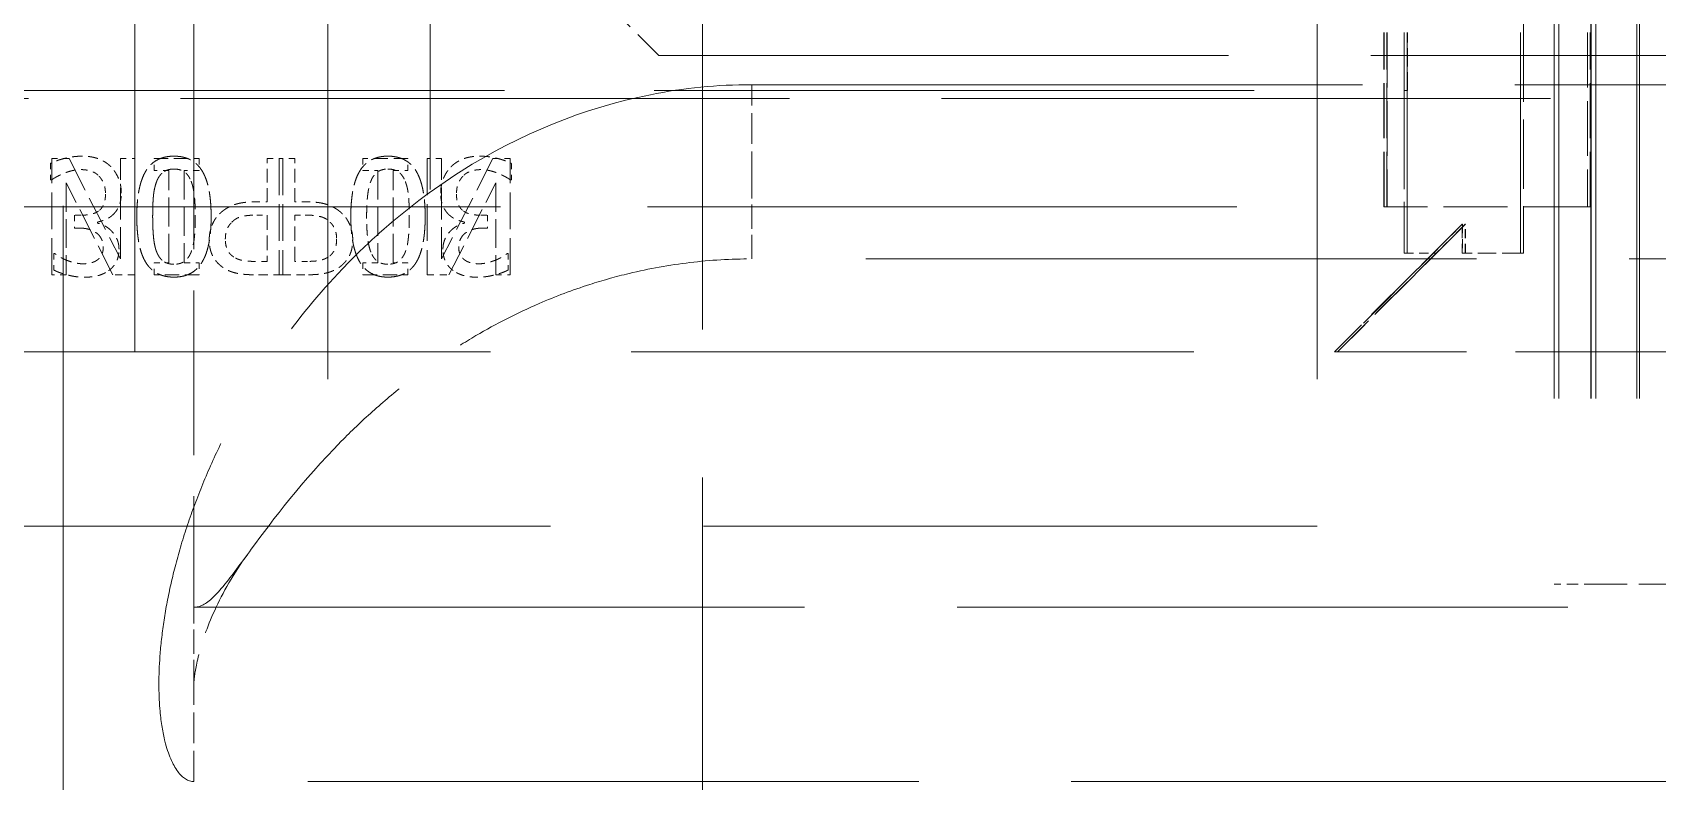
# Model space of a CAD drawing. Header units: millimetres. Extents: x 0 to 5945, y 0 to 4205.
# Drawn here: x 1704.85 to 1732.81, y 2250.96 to 2263.86 of the extents above; entities that cross this region are included whole.
import ezdxf

# ---------------------------------------------------------------- set-up
doc = ezdxf.new("R2010")
doc.units = ezdxf.units.MM
doc.header["$LTSCALE"] = 5
doc.linetypes.add('DASHED', pattern=[0.2067, 0.1654, -0.0413])
doc.layers.add('가려진 것(ISO)', color=2, linetype='DASHED', lineweight=18)

msp = doc.modelspace()

# ---------------------------------------------------------------- linework, layer by layer
at = {"layer": '가려진 것(ISO)', "ltscale": 12.256087}
for p, q in [((1709.93, 2293.357), (1709.93, 2255.357)), ((1726.951, 2293.357), (1726.951, 2255.357)), ((1690.098, 2260.857), (1728.098, 2260.857))]:
    msp.add_line(p, q, dxfattribs=at)
at = {"layer": '가려진 것(ISO)', "ltscale": 13.546203}
for p, q in [((1706.613, 2258.357), (1706.613, 2286.357)), ((1711.693, 2286.357), (1711.693, 2258.357))]:
    msp.add_line(p, q, dxfattribs=at)
at = {"layer": '가려진 것(ISO)', "ltscale": 15.481374}
for p, q in [((1731.028, 2286.357), (1731.028, 2254.357)), ((1731.108, 2286.357), (1731.108, 2254.357)), ((1731.11, 2286.357), (1731.11, 2254.357)), ((1731.66, 2286.357), (1731.66, 2254.357)), ((1731.663, 2286.357), (1731.663, 2254.357)), ((1731.743, 2286.357), (1731.743, 2254.357)), ((1732.449, 2286.357), (1732.449, 2254.357)), ((1732.499, 2286.357), (1732.499, 2254.357))]:
    msp.add_line(p, q, dxfattribs=at)
at = {"layer": '가려진 것(ISO)', "ltscale": 16.049232}
msp.add_line((1705.376, 2277.457), (1705.376, 2244.283), dxfattribs=at)
at = {"layer": '가려진 것(ISO)', "ltscale": 4.037857}
msp.add_line((1730.503, 2274.457), (1730.503, 2263.857), dxfattribs=at)
at = {"layer": '가려진 것(ISO)', "ltscale": 3.590168}
msp.add_line((1707.626, 2268.958), (1707.626, 2262.958), dxfattribs=at)
at = {"layer": '가려진 것(ISO)', "ltscale": 12.349028}
msp.add_line((1716.376, 2268.957), (1716.376, 2203.957), dxfattribs=at)
at = {"layer": '가려진 것(ISO)', "ltscale": 0.91574}
for p, q in [((1713.926, 2265.158), (1715.626, 2263.458)), ((1728.951, 2260.057), (1727.251, 2258.357)), ((1727.3, 2258.357), (1729, 2260.057))]:
    msp.add_line(p, q, dxfattribs=at)
at = {"layer": '가려진 것(ISO)', "ltscale": 1.142718}
for p, q in [((1728.098, 2260.857), (1728.098, 2263.857)), ((1728.103, 2260.857), (1728.103, 2263.857)), ((1728.148, 2260.857), (1728.148, 2263.857)), ((1728.153, 2263.857), (1728.153, 2260.857)), ((1731.603, 2263.857), (1731.603, 2260.857)), ((1731.648, 2260.857), (1731.648, 2263.857))]:
    msp.add_line(p, q, dxfattribs=at)
at = {"layer": '가려진 것(ISO)', "ltscale": 0.380839}
for p, q in [((1728.448, 2262.857), (1728.448, 2263.857)), ((1728.503, 2262.857), (1728.503, 2263.857)), ((1730.448, 2260.057), (1729.448, 2260.057))]:
    msp.add_line(p, q, dxfattribs=at)
at = {"layer": '가려진 것(ISO)', "ltscale": 1.447469}
for p, q in [((1728.451, 2263.857), (1728.451, 2260.057)), ((1728.5, 2263.857), (1728.5, 2260.057)), ((1730.448, 2263.857), (1730.448, 2260.057)), ((1730.451, 2260.057), (1730.451, 2263.857)), ((1730.5, 2263.857), (1730.5, 2260.057)), ((1730.503, 2263.857), (1730.503, 2260.057))]:
    msp.add_line(p, q, dxfattribs=at)
at = {"layer": '가려진 것(ISO)', "ltscale": 11.852927}
msp.add_line((1715.626, 2263.458), (1764.626, 2263.458), dxfattribs=at)
at = {"layer": '가려진 것(ISO)', "ltscale": 12.481857}
msp.add_line((1689.748, 2262.857), (1728.448, 2262.857), dxfattribs=at)
at = {"layer": '가려진 것(ISO)', "ltscale": 3.428354}
msp.add_line((1707.626, 2262.958), (1707.626, 2253.958), dxfattribs=at)
at = {"layer": '가려진 것(ISO)', "ltscale": 0.640228}
for p, q in [((1717.223, 2261.277), (1717.223, 2262.958)), ((1707.626, 2250.958), (1707.626, 2252.639))]:
    msp.add_line(p, q, dxfattribs=at)
at = {"layer": '가려진 것(ISO)', "ltscale": 12.706322}
for p, q in [((1717.223, 2262.958), (1782.223, 2262.958)), ((1782.223, 2259.958), (1717.223, 2259.958)), ((1707.626, 2253.958), (1772.626, 2253.958)), ((1772.626, 2250.958), (1707.626, 2250.958))]:
    msp.add_line(p, q, dxfattribs=at)
at = {"layer": '가려진 것(ISO)', "ltscale": 1.866503}
for p, q in [((1728.448, 2262.857), (1728.451, 2262.857)), ((1728.503, 2262.857), (1728.5, 2262.857)), ((1727.248, 2258.357), (1727.251, 2258.357))]:
    msp.add_line(p, q, dxfattribs=at)
at = {"layer": '가려진 것(ISO)', "ltscale": 1.06653}
for p, q in [((1728.451, 2260.057), (1728.451, 2262.857)), ((1728.5, 2262.857), (1728.5, 2260.057))]:
    msp.add_line(p, q, dxfattribs=at)
at = {"layer": '가려진 것(ISO)', "ltscale": 0.018709}
msp.add_line((1728.451, 2262.857), (1728.5, 2262.857), dxfattribs=at)
at = {"layer": '가려진 것(ISO)', "ltscale": 12.666578}
msp.add_line((1668.126, 2262.718), (1812.126, 2262.718), dxfattribs=at)
at = {"layer": '가려진 것(ISO)', "ltscale": 0.113503}
for p, q in [((1705.181, 2261.685), (1705.479, 2261.685)), ((1713.07, 2261.685), (1712.772, 2261.685))]:
    msp.add_line(p, q, dxfattribs=at)
at = {"layer": '가려진 것(ISO)', "ltscale": 0.761779}
for p, q in [((1705.181, 2259.685), (1705.181, 2261.685)), ((1706.612, 2261.685), (1706.612, 2259.685)), ((1709.096, 2261.685), (1709.096, 2259.685)), ((1709.155, 2261.685), (1709.155, 2259.685)), ((1711.639, 2261.685), (1711.639, 2259.685)), ((1713.07, 2259.685), (1713.07, 2261.685))]:
    msp.add_line(p, q, dxfattribs=at)
at = {"layer": '가려진 것(ISO)', "ltscale": 0.738265}
for p, q in [((1705.479, 2261.685), (1706.364, 2259.96)), ((1712.772, 2261.685), (1711.887, 2259.96))]:
    msp.add_line(p, q, dxfattribs=at)
at = {"layer": '가려진 것(ISO)', "ltscale": 0.094363}
for p, q in [((1706.364, 2261.685), (1706.612, 2261.685)), ((1711.887, 2261.685), (1711.639, 2261.685)), ((1705.429, 2259.685), (1705.181, 2259.685)), ((1712.822, 2259.685), (1713.07, 2259.685))]:
    msp.add_line(p, q, dxfattribs=at)
at = {"layer": '가려진 것(ISO)', "ltscale": 0.65682}
for p, q in [((1706.364, 2259.96), (1706.364, 2261.685)), ((1711.887, 2259.96), (1711.887, 2261.685))]:
    msp.add_line(p, q, dxfattribs=at)
at = {"layer": '가려진 것(ISO)', "ltscale": 0.29502}
for p, q in [((1706.941, 2261.685), (1707.716, 2261.685)), ((1711.31, 2261.685), (1710.535, 2261.685)), ((1707.716, 2259.685), (1706.941, 2259.685)), ((1710.535, 2259.685), (1711.31, 2259.685))]:
    msp.add_line(p, q, dxfattribs=at)
at = {"layer": '가려진 것(ISO)', "ltscale": 0.077693}
for p, q in [((1706.941, 2261.48), (1706.941, 2261.685)), ((1707.716, 2261.685), (1707.716, 2261.48)), ((1710.535, 2261.685), (1710.535, 2261.48)), ((1711.31, 2261.48), (1711.31, 2261.685)), ((1706.941, 2259.685), (1706.941, 2259.889)), ((1707.716, 2259.889), (1707.716, 2259.685)), ((1710.535, 2259.889), (1710.535, 2259.685)), ((1711.31, 2259.685), (1711.31, 2259.889))]:
    msp.add_line(p, q, dxfattribs=at)
at = {"layer": '가려진 것(ISO)', "ltscale": 0.101155}
msp.add_line((1708.889, 2261.685), (1709.155, 2261.685), dxfattribs=at)
at = {"layer": '가려진 것(ISO)', "ltscale": 0.283907}
for p, q in [((1708.889, 2260.939), (1708.889, 2261.685)), ((1709.362, 2260.939), (1709.362, 2261.685))]:
    msp.add_line(p, q, dxfattribs=at)
at = {"layer": '가려진 것(ISO)', "ltscale": 0.078583}
msp.add_line((1709.362, 2261.685), (1709.155, 2261.685), dxfattribs=at)
at = {"layer": '가려진 것(ISO)', "ltscale": 0.107946}
for p, q in [((1705.162, 2261.603), (1705.162, 2261.32)), ((1713.089, 2261.603), (1713.089, 2261.32)), ((1705.217, 2260.049), (1705.217, 2259.766)), ((1713.034, 2260.049), (1713.034, 2259.766))]:
    msp.add_line(p, q, dxfattribs=at)
at = {"layer": '가려진 것(ISO)', "ltscale": 0.096833}
for p, q in [((1707.196, 2261.48), (1706.941, 2261.48)), ((1707.716, 2261.48), (1707.461, 2261.48)), ((1710.535, 2261.48), (1710.79, 2261.48)), ((1711.055, 2261.48), (1711.31, 2261.48)), ((1706.941, 2259.889), (1707.196, 2259.889)), ((1707.461, 2259.889), (1707.716, 2259.889)), ((1710.79, 2259.889), (1710.535, 2259.889)), ((1711.31, 2259.889), (1711.055, 2259.889))]:
    msp.add_line(p, q, dxfattribs=at)
at = {"layer": '가려진 것(ISO)', "ltscale": 0.606192}
for p, q in [((1707.196, 2259.889), (1707.196, 2261.48)), ((1707.461, 2261.48), (1707.461, 2259.889)), ((1710.79, 2261.48), (1710.79, 2259.889)), ((1711.055, 2259.889), (1711.055, 2261.48))]:
    msp.add_line(p, q, dxfattribs=at)
at = {"layer": '가려진 것(ISO)', "ltscale": 0.007309}
for p, q in [((1705.162, 2261.32), (1705.182, 2261.32)), ((1713.089, 2261.32), (1713.069, 2261.32)), ((1705.969, 2260.573), (1705.969, 2260.592)), ((1712.282, 2260.573), (1712.282, 2260.592))]:
    msp.add_line(p, q, dxfattribs=at)
at = {"layer": '가려진 것(ISO)', "ltscale": 0.603105}
for p, q in [((1705.429, 2261.268), (1705.429, 2259.685)), ((1712.822, 2261.268), (1712.822, 2259.685))]:
    msp.add_line(p, q, dxfattribs=at)
at = {"layer": '가려진 것(ISO)', "ltscale": 0.676667}
for p, q in [((1706.235, 2259.685), (1705.429, 2261.268)), ((1712.016, 2259.685), (1712.822, 2261.268))]:
    msp.add_line(p, q, dxfattribs=at)
at = {"layer": '가려진 것(ISO)', "ltscale": 0.50239}
for p, q in [((1717.223, 2259.958), (1717.223, 2261.277)), ((1707.626, 2252.639), (1707.626, 2253.958))]:
    msp.add_line(p, q, dxfattribs=at)
at = {"layer": '가려진 것(ISO)', "ltscale": 0.085719}
for p, q in [((1708.664, 2260.939), (1708.889, 2260.939)), ((1709.587, 2260.939), (1709.362, 2260.939))]:
    msp.add_line(p, q, dxfattribs=at)
at = {"layer": '가려진 것(ISO)', "ltscale": 3.809293}
msp.add_line((1728.103, 2260.857), (1728.098, 2260.857), dxfattribs=at)
at = {"layer": '가려진 것(ISO)', "ltscale": 1.333188}
msp.add_line((1731.603, 2260.857), (1728.103, 2260.857), dxfattribs=at)
at = {"layer": '가려진 것(ISO)', "ltscale": 12.44039}
msp.add_line((1731.603, 2260.857), (1731.648, 2260.857), dxfattribs=at)
at = {"layer": '가려진 것(ISO)', "ltscale": 0.084485}
for p, q in [((1705.571, 2260.71), (1705.571, 2260.488)), ((1712.68, 2260.71), (1712.68, 2260.488))]:
    msp.add_line(p, q, dxfattribs=at)
at = {"layer": '가려진 것(ISO)', "ltscale": 0.043118}
for p, q in [((1705.684, 2260.71), (1705.571, 2260.71)), ((1712.567, 2260.71), (1712.68, 2260.71))]:
    msp.add_line(p, q, dxfattribs=at)
at = {"layer": '가려진 것(ISO)', "ltscale": 0.069049}
for p, q in [((1708.708, 2260.712), (1708.889, 2260.712)), ((1709.362, 2260.712), (1709.543, 2260.712))]:
    msp.add_line(p, q, dxfattribs=at)
at = {"layer": '가려진 것(ISO)', "ltscale": 0.303664}
for p, q in [((1708.889, 2260.712), (1708.889, 2259.915)), ((1709.362, 2259.915), (1709.362, 2260.712))]:
    msp.add_line(p, q, dxfattribs=at)
at = {"layer": '가려진 것(ISO)', "ltscale": 1.185105}
for p, q in [((1729.448, 2260.557), (1727.248, 2258.357)), ((1729.503, 2260.557), (1727.303, 2258.357))]:
    msp.add_line(p, q, dxfattribs=at)
at = {"layer": '가려진 것(ISO)', "ltscale": 0.269265}
for p, q in [((1728.951, 2260.057), (1729.451, 2260.557)), ((1729.5, 2260.557), (1729, 2260.057))]:
    msp.add_line(p, q, dxfattribs=at)
at = {"layer": '가려진 것(ISO)', "ltscale": 0.19037}
for p, q in [((1729.448, 2260.057), (1729.448, 2260.557)), ((1729.451, 2260.557), (1729.451, 2260.057)), ((1729.5, 2260.057), (1729.5, 2260.557)), ((1729.503, 2260.057), (1729.503, 2260.557)), ((1728.451, 2260.057), (1728.951, 2260.057))]:
    msp.add_line(p, q, dxfattribs=at)
at = {"layer": '가려진 것(ISO)', "ltscale": 2.32363}
for p, q in [((1729.448, 2260.557), (1729.451, 2260.557)), ((1729.503, 2260.557), (1729.5, 2260.557)), ((1730.448, 2260.057), (1730.451, 2260.057)), ((1730.503, 2260.057), (1730.5, 2260.057))]:
    msp.add_line(p, q, dxfattribs=at)
at = {"layer": '가려진 것(ISO)', "ltscale": 0.033857}
for p, q in [((1705.571, 2260.488), (1705.66, 2260.488)), ((1712.68, 2260.488), (1712.591, 2260.488))]:
    msp.add_line(p, q, dxfattribs=at)
at = {"layer": '가려진 것(ISO)', "ltscale": 0.006074}
for p, q in [((1705.234, 2260.049), (1705.217, 2260.049)), ((1713.017, 2260.049), (1713.034, 2260.049))]:
    msp.add_line(p, q, dxfattribs=at)
at = {"layer": '가려진 것(ISO)', "ltscale": 0.457027}
for p, q in [((1728.951, 2260.057), (1728.951, 2260.057)), ((1729, 2260.057), (1729, 2260.057))]:
    msp.add_line(p, q, dxfattribs=at)
at = {"layer": '가려진 것(ISO)', "ltscale": 0.018259}
for p, q in [((1729, 2260.057), (1728.951, 2260.057)), ((1730.5, 2260.057), (1730.451, 2260.057))]:
    msp.add_line(p, q, dxfattribs=at)
at = {"layer": '가려진 것(ISO)', "ltscale": 0.143756}
for p, q in [((1706.612, 2259.685), (1706.235, 2259.685)), ((1711.639, 2259.685), (1712.016, 2259.685))]:
    msp.add_line(p, q, dxfattribs=at)
at = {"layer": '가려진 것(ISO)', "ltscale": 0.191296}
msp.add_line((1709.155, 2259.685), (1708.653, 2259.685), dxfattribs=at)
at = {"layer": '가려진 것(ISO)', "ltscale": 0.083867}
for p, q in [((1708.889, 2259.915), (1708.669, 2259.915)), ((1709.582, 2259.915), (1709.362, 2259.915))]:
    msp.add_line(p, q, dxfattribs=at)
at = {"layer": '가려진 것(ISO)', "ltscale": 0.168724}
msp.add_line((1709.155, 2259.685), (1709.598, 2259.685), dxfattribs=at)
at = {"layer": '가려진 것(ISO)', "ltscale": 11.707789}
msp.add_line((1690.948, 2258.357), (1727.248, 2258.357), dxfattribs=at)
at = {"layer": '가려진 것(ISO)', "ltscale": 4.067857}
msp.add_line((1737.93, 2258.357), (1727.251, 2258.357), dxfattribs=at)
at = {"layer": '가려진 것(ISO)', "ltscale": 12.761847}
msp.add_line((1726.951, 2255.357), (1687.383, 2255.357), dxfattribs=at)
at = {"layer": '가려진 것(ISO)', "ltscale": 0.030413}
msp.add_line((1731.108, 2254.357), (1731.028, 2254.357), dxfattribs=at)
at = {"layer": '가려진 것(ISO)', "ltscale": 0.017167}
msp.add_line((1731.11, 2254.357), (1731.108, 2254.357), dxfattribs=at)
at = {"layer": '가려진 것(ISO)', "ltscale": 0.241187}
msp.add_line((1731.743, 2254.357), (1731.11, 2254.357), dxfattribs=at)
at = {"layer": '가려진 것(ISO)', "ltscale": 0.967486}
msp.add_line((1734.283, 2254.357), (1731.743, 2254.357), dxfattribs=at)
at = {"layer": '가려진 것(ISO)', "ltscale": 11.237093}
msp.add_open_spline([(1717.223, 2262.958), (1716.638, 2262.958), (1716.055, 2262.9), (1714.327, 2262.556), (1713.23, 2262.105), (1711.727, 2261.153), (1711.256, 2260.794), (1710.597, 2260.204), (1710.386, 2259.999), (1709.779, 2259.364), (1709.411, 2258.914), (1708.918, 2258.216), (1708.764, 2257.981), (1708.475, 2257.505), (1708.341, 2257.265), (1708.092, 2256.785), (1707.979, 2256.545), (1707.771, 2256.068), (1707.678, 2255.831), (1707.51, 2255.364), (1707.436, 2255.133), (1707.308, 2254.682), (1707.253, 2254.462), (1707.162, 2254.034), (1707.126, 2253.826), (1707.07, 2253.427), (1707.051, 2253.236), (1707.018, 2252.726), (1707.022, 2252.429), (1707.063, 2251.974), (1707.092, 2251.801), (1707.187, 2251.424), (1707.262, 2251.25), (1707.435, 2251.017), (1707.53, 2250.958), (1707.626, 2250.958)], degree=3, knots=[0, 0, 0, 0, 0.177804, 0.177804, 0.534113, 0.534113, 0.711705, 0.711705, 0.800426, 0.800426, 0.978024, 0.978024, 1.066744, 1.066744, 1.155463, 1.155463, 1.244184, 1.244184, 1.332902, 1.332902, 1.421623, 1.421623, 1.510341, 1.510341, 1.599062, 1.599062, 1.687779, 1.687779, 1.847298, 1.847298, 1.966889, 1.966889, 2.146382, 2.146382, 2.325883, 2.325883, 2.325883, 2.325883], dxfattribs=at)
at = {"layer": '가려진 것(ISO)', "ltscale": 0.214902}
for points in [[(1705.709, 2261.727), (1705.558, 2261.727), (1705.263, 2261.654), (1705.162, 2261.603)], [(1712.542, 2261.727), (1712.693, 2261.727), (1712.988, 2261.654), (1713.089, 2261.603)]]:
    msp.add_open_spline(points, degree=2, dxfattribs=at)
at = {"layer": '가려진 것(ISO)', "ltscale": 0.206061}
for points in [[(1706.201, 2261.542), (1706.114, 2261.633), (1705.866, 2261.727), (1705.709, 2261.727)], [(1712.05, 2261.542), (1712.137, 2261.633), (1712.385, 2261.727), (1712.542, 2261.727)]]:
    msp.add_open_spline(points, degree=2, dxfattribs=at)
at = {"layer": '가려진 것(ISO)', "ltscale": 0.527455}
for points in [[(1707.285, 2261.727), (1706.955, 2261.727), (1706.645, 2261.213), (1706.645, 2260.686)], [(1710.965, 2261.727), (1711.296, 2261.727), (1711.606, 2261.213), (1711.606, 2260.686)]]:
    msp.add_open_spline(points, degree=2, dxfattribs=at)
at = {"layer": '가려진 것(ISO)', "ltscale": 0.527797}
for points in [[(1707.924, 2260.685), (1707.924, 2261.223), (1707.611, 2261.727), (1707.285, 2261.727)], [(1710.327, 2260.685), (1710.327, 2261.223), (1710.64, 2261.727), (1710.965, 2261.727)]]:
    msp.add_open_spline(points, degree=2, dxfattribs=at)
at = {"layer": '가려진 것(ISO)', "ltscale": 0.208485}
for points in [[(1705.182, 2261.32), (1705.266, 2261.381), (1705.551, 2261.495), (1705.692, 2261.495)], [(1713.069, 2261.32), (1712.985, 2261.381), (1712.7, 2261.495), (1712.559, 2261.495)]]:
    msp.add_open_spline(points, degree=2, dxfattribs=at)
at = {"layer": '가려진 것(ISO)', "ltscale": 0.126472}
for points in [[(1705.692, 2261.495), (1705.775, 2261.495), (1705.94, 2261.443), (1705.995, 2261.383)], [(1712.559, 2261.495), (1712.476, 2261.495), (1712.311, 2261.443), (1712.256, 2261.383)]]:
    msp.add_open_spline(points, degree=2, dxfattribs=at)
at = {"layer": '가려진 것(ISO)', "ltscale": 0.128922}
for points in [[(1705.995, 2261.383), (1706.049, 2261.323), (1706.106, 2261.18), (1706.106, 2261.072)], [(1712.256, 2261.383), (1712.202, 2261.323), (1712.145, 2261.18), (1712.145, 2261.072)]]:
    msp.add_open_spline(points, degree=2, dxfattribs=at)
at = {"layer": '가려진 것(ISO)', "ltscale": 0.188999}
for points in [[(1706.378, 2261.091), (1706.378, 2261.226), (1706.285, 2261.454), (1706.201, 2261.542)], [(1711.873, 2261.091), (1711.873, 2261.226), (1711.965, 2261.454), (1712.05, 2261.542)]]:
    msp.add_open_spline(points, degree=2, dxfattribs=at)
at = {"layer": '가려진 것(ISO)', "ltscale": 0.151368}
for points in [[(1706.986, 2261.289), (1707.025, 2261.393), (1707.169, 2261.505), (1707.285, 2261.505)], [(1707.285, 2261.505), (1707.169, 2261.505), (1707.025, 2261.393), (1706.986, 2261.289)], [(1710.965, 2261.505), (1711.082, 2261.505), (1711.226, 2261.393), (1711.265, 2261.289)]]:
    msp.add_open_spline(points, degree=2, dxfattribs=at)
at = {"layer": '가려진 것(ISO)', "ltscale": 0.148403}
for points in [[(1707.285, 2261.505), (1707.396, 2261.505), (1707.54, 2261.399), (1707.58, 2261.294)], [(1710.671, 2261.294), (1710.711, 2261.399), (1710.855, 2261.505), (1710.965, 2261.505)]]:
    msp.add_open_spline(points, degree=2, dxfattribs=at)
at = {"layer": '가려진 것(ISO)', "ltscale": 0.124379}
for points in [[(1706.106, 2261.072), (1706.106, 2260.963), (1706.042, 2260.822), (1705.986, 2260.782)], [(1712.145, 2261.072), (1712.145, 2260.963), (1712.209, 2260.822), (1712.265, 2260.782)]]:
    msp.add_open_spline(points, degree=2, dxfattribs=at)
at = {"layer": '가려진 것(ISO)', "ltscale": 0.154851}
for points in [[(1706.238, 2260.722), (1706.3, 2260.779), (1706.378, 2260.96), (1706.378, 2261.091)], [(1712.012, 2260.722), (1711.951, 2260.779), (1711.873, 2260.96), (1711.873, 2261.091)]]:
    msp.add_open_spline(points, degree=2, dxfattribs=at)
at = {"layer": '가려진 것(ISO)', "ltscale": 0.232291}
for points in [[(1706.918, 2260.686), (1706.918, 2260.897), (1706.944, 2261.179), (1706.986, 2261.289)], [(1706.986, 2261.289), (1706.944, 2261.179), (1706.918, 2260.897), (1706.918, 2260.686)], [(1711.265, 2261.289), (1711.307, 2261.179), (1711.333, 2260.897), (1711.333, 2260.686)]]:
    msp.add_open_spline(points, degree=2, dxfattribs=at)
at = {"layer": '가려진 것(ISO)', "ltscale": 0.234806}
for points in [[(1707.58, 2261.294), (1707.619, 2261.195), (1707.652, 2260.89), (1707.652, 2260.685)], [(1710.599, 2260.685), (1710.599, 2260.89), (1710.632, 2261.195), (1710.671, 2261.294)]]:
    msp.add_open_spline(points, degree=2, dxfattribs=at)
at = {"layer": '가려진 것(ISO)', "ltscale": 0.247871}
for points in [[(1708.066, 2260.732), (1708.17, 2260.834), (1708.45, 2260.939), (1708.664, 2260.939)], [(1710.185, 2260.732), (1710.081, 2260.834), (1709.801, 2260.939), (1709.587, 2260.939)]]:
    msp.add_open_spline(points, degree=2, dxfattribs=at)
at = {"layer": '가려진 것(ISO)', "ltscale": 0.119804}
for points in [[(1705.986, 2260.782), (1705.929, 2260.741), (1705.775, 2260.71), (1705.684, 2260.71)], [(1712.265, 2260.782), (1712.322, 2260.741), (1712.476, 2260.71), (1712.567, 2260.71)]]:
    msp.add_open_spline(points, degree=2, dxfattribs=at)
at = {"layer": '가려진 것(ISO)', "ltscale": 0.115207}
for points in [[(1705.969, 2260.592), (1706.033, 2260.605), (1706.177, 2260.663), (1706.238, 2260.722)], [(1712.282, 2260.592), (1712.218, 2260.605), (1712.074, 2260.663), (1712.012, 2260.722)]]:
    msp.add_open_spline(points, degree=2, dxfattribs=at)
at = {"layer": '가려진 것(ISO)', "ltscale": 0.238778}
for points in [[(1706.339, 2260.125), (1706.339, 2260.291), (1706.122, 2260.54), (1705.969, 2260.573)], [(1711.912, 2260.125), (1711.912, 2260.291), (1712.129, 2260.54), (1712.282, 2260.573)]]:
    msp.add_open_spline(points, degree=2, dxfattribs=at)
at = {"layer": '가려진 것(ISO)', "ltscale": 0.528633}
for points in [[(1706.645, 2260.686), (1706.645, 2260.145), (1706.958, 2259.644), (1707.285, 2259.644)], [(1711.606, 2260.686), (1711.606, 2260.145), (1711.293, 2259.644), (1710.965, 2259.644)]]:
    msp.add_open_spline(points, degree=2, dxfattribs=at)
at = {"layer": '가려진 것(ISO)', "ltscale": 0.234755}
for points in [[(1706.987, 2260.077), (1706.947, 2260.179), (1706.918, 2260.49), (1706.918, 2260.686)], [(1706.918, 2260.686), (1706.918, 2260.49), (1706.947, 2260.179), (1706.987, 2260.077)], [(1711.333, 2260.686), (1711.333, 2260.49), (1711.304, 2260.179), (1711.264, 2260.077)]]:
    msp.add_open_spline(points, degree=2, dxfattribs=at)
at = {"layer": '가려진 것(ISO)', "ltscale": 0.526498}
for points in [[(1707.285, 2259.644), (1707.614, 2259.644), (1707.924, 2260.163), (1707.924, 2260.685)], [(1710.965, 2259.644), (1710.636, 2259.644), (1710.327, 2260.163), (1710.327, 2260.685)]]:
    msp.add_open_spline(points, degree=2, dxfattribs=at)
at = {"layer": '가려진 것(ISO)', "ltscale": 0.235547}
for points in [[(1707.652, 2260.685), (1707.652, 2260.479), (1707.619, 2260.176), (1707.579, 2260.074)], [(1710.672, 2260.074), (1710.632, 2260.176), (1710.599, 2260.479), (1710.599, 2260.685)]]:
    msp.add_open_spline(points, degree=2, dxfattribs=at)
at = {"layer": '가려진 것(ISO)', "ltscale": 0.186532}
for points in [[(1707.891, 2260.287), (1707.891, 2260.417), (1707.983, 2260.65), (1708.066, 2260.732)], [(1710.36, 2260.287), (1710.36, 2260.417), (1710.268, 2260.65), (1710.185, 2260.732)]]:
    msp.add_open_spline(points, degree=2, dxfattribs=at)
at = {"layer": '가려진 것(ISO)', "ltscale": 0.124479}
for points in [[(1708.168, 2260.296), (1708.168, 2260.391), (1708.222, 2260.532), (1708.282, 2260.592)], [(1709.969, 2260.592), (1710.029, 2260.532), (1710.083, 2260.391), (1710.083, 2260.296)]]:
    msp.add_open_spline(points, degree=2, dxfattribs=at)
at = {"layer": '가려진 것(ISO)', "ltscale": 0.173494}
for points in [[(1708.282, 2260.592), (1708.346, 2260.66), (1708.546, 2260.712), (1708.708, 2260.712)], [(1709.543, 2260.712), (1709.705, 2260.712), (1709.905, 2260.66), (1709.969, 2260.592)]]:
    msp.add_open_spline(points, degree=2, dxfattribs=at)
at = {"layer": '가려진 것(ISO)', "ltscale": 0.227021}
for points in [[(1705.66, 2260.488), (1705.84, 2260.488), (1706.067, 2260.317), (1706.067, 2260.153)], [(1712.591, 2260.488), (1712.411, 2260.488), (1712.184, 2260.317), (1712.184, 2260.153)]]:
    msp.add_open_spline(points, degree=2, dxfattribs=at)
at = {"layer": '가려진 것(ISO)', "ltscale": 0.21247}
for points in [[(1708.129, 2259.809), (1708.017, 2259.885), (1707.891, 2260.121), (1707.891, 2260.287)], [(1710.122, 2259.809), (1710.234, 2259.885), (1710.36, 2260.121), (1710.36, 2260.287)]]:
    msp.add_open_spline(points, degree=2, dxfattribs=at)
at = {"layer": '가려진 것(ISO)', "ltscale": 0.134158}
for points in [[(1708.312, 2259.991), (1708.239, 2260.039), (1708.168, 2260.192), (1708.168, 2260.296)], [(1710.083, 2260.296), (1710.083, 2260.192), (1710.012, 2260.039), (1709.939, 2259.991)]]:
    msp.add_open_spline(points, degree=2, dxfattribs=at)
at = {"layer": '가려진 것(ISO)', "ltscale": 0.086609}
for points in [[(1705.431, 2259.937), (1705.367, 2259.965), (1705.271, 2260.023), (1705.234, 2260.049)], [(1712.82, 2259.937), (1712.884, 2259.965), (1712.98, 2260.023), (1713.017, 2260.049)]]:
    msp.add_open_spline(points, degree=2, dxfattribs=at)
at = {"layer": '가려진 것(ISO)', "ltscale": 0.095744}
for points in [[(1706.067, 2260.153), (1706.067, 2260.077), (1706.008, 2259.968), (1705.961, 2259.936)], [(1712.184, 2260.153), (1712.184, 2260.077), (1712.243, 2259.968), (1712.29, 2259.936)]]:
    msp.add_open_spline(points, degree=2, dxfattribs=at)
at = {"layer": '가려진 것(ISO)', "ltscale": 0.162764}
for points in [[(1706.161, 2259.756), (1706.248, 2259.819), (1706.339, 2260.002), (1706.339, 2260.125)], [(1712.09, 2259.756), (1712.003, 2259.819), (1711.912, 2260.002), (1711.912, 2260.125)]]:
    msp.add_open_spline(points, degree=2, dxfattribs=at)
at = {"layer": '가려진 것(ISO)', "ltscale": 0.149318}
for points in [[(1707.285, 2259.866), (1707.174, 2259.866), (1707.029, 2259.971), (1706.987, 2260.077)], [(1706.987, 2260.077), (1707.029, 2259.971), (1707.174, 2259.866), (1707.285, 2259.866)], [(1711.264, 2260.077), (1711.222, 2259.971), (1711.077, 2259.866), (1710.965, 2259.866)]]:
    msp.add_open_spline(points, degree=2, dxfattribs=at)
at = {"layer": '가려진 것(ISO)', "ltscale": 0.146984}
for points in [[(1707.579, 2260.074), (1707.538, 2259.971), (1707.397, 2259.866), (1707.285, 2259.866)], [(1710.965, 2259.866), (1710.854, 2259.866), (1710.713, 2259.971), (1710.672, 2260.074)]]:
    msp.add_open_spline(points, degree=2, dxfattribs=at)
at = {"layer": '가려진 것(ISO)', "ltscale": 6.29425}
msp.add_open_spline([(1707.626, 2253.958), (1707.731, 2253.958), (1707.836, 2254.015), (1708.013, 2254.182), (1708.075, 2254.251), (1708.277, 2254.496), (1708.431, 2254.707), (1708.992, 2255.473), (1709.484, 2256.13), (1710.332, 2256.989), (1710.51, 2257.16), (1710.888, 2257.499), (1711.086, 2257.666), (1711.491, 2257.982), (1711.694, 2258.131), (1712.092, 2258.4), (1712.283, 2258.521), (1712.826, 2258.839), (1713.188, 2259.025), (1713.849, 2259.311), (1714.139, 2259.421), (1714.659, 2259.588), (1714.885, 2259.652), (1715.458, 2259.789), (1715.807, 2259.852), (1716.512, 2259.937), (1716.867, 2259.958), (1717.223, 2259.958)], degree=3, knots=[0, 0, 0, 0, 0.177423, 0.177423, 0.26598, 0.26598, 0.443428, 0.443428, 0.805944, 0.805944, 0.895763, 0.895763, 0.985579, 0.985579, 1.069511, 1.069511, 1.142942, 1.142942, 1.271551, 1.271551, 1.367959, 1.367959, 1.440237, 1.440237, 1.54872, 1.54872, 1.657181, 1.657181, 1.657181, 1.657181], dxfattribs=at)
at = {"layer": '가려진 것(ISO)', "ltscale": 0.140858}
for points in [[(1708.669, 2259.915), (1708.544, 2259.915), (1708.376, 2259.949), (1708.312, 2259.991)], [(1709.939, 2259.991), (1709.875, 2259.949), (1709.707, 2259.915), (1709.582, 2259.915)]]:
    msp.add_open_spline(points, degree=2, dxfattribs=at)
at = {"layer": '가려진 것(ISO)', "ltscale": 0.205812}
for points in [[(1705.217, 2259.766), (1705.305, 2259.719), (1705.605, 2259.642), (1705.739, 2259.642)], [(1713.034, 2259.766), (1712.946, 2259.719), (1712.646, 2259.642), (1712.512, 2259.642)]]:
    msp.add_open_spline(points, degree=2, dxfattribs=at)
at = {"layer": '가려진 것(ISO)', "ltscale": 0.112475}
for points in [[(1705.718, 2259.874), (1705.645, 2259.874), (1705.501, 2259.91), (1705.431, 2259.937)], [(1712.533, 2259.874), (1712.606, 2259.874), (1712.75, 2259.91), (1712.82, 2259.937)]]:
    msp.add_open_spline(points, degree=2, dxfattribs=at)
at = {"layer": '가려진 것(ISO)', "ltscale": 0.096895}
for points in [[(1705.961, 2259.936), (1705.911, 2259.902), (1705.788, 2259.874), (1705.718, 2259.874)], [(1712.29, 2259.936), (1712.34, 2259.902), (1712.463, 2259.874), (1712.533, 2259.874)]]:
    msp.add_open_spline(points, degree=2, dxfattribs=at)
at = {"layer": '가려진 것(ISO)', "ltscale": 0.168959}
for points in [[(1705.739, 2259.642), (1705.875, 2259.642), (1706.078, 2259.697), (1706.161, 2259.756)], [(1712.512, 2259.642), (1712.376, 2259.642), (1712.173, 2259.697), (1712.09, 2259.756)]]:
    msp.add_open_spline(points, degree=2, dxfattribs=at)
at = {"layer": '가려진 것(ISO)', "ltscale": 0.208217}
for points in [[(1708.653, 2259.685), (1708.474, 2259.685), (1708.225, 2259.743), (1708.129, 2259.809)], [(1709.598, 2259.685), (1709.777, 2259.685), (1710.026, 2259.743), (1710.122, 2259.809)]]:
    msp.add_open_spline(points, degree=2, dxfattribs=at)
at = {"layer": '가려진 것(ISO)', "ltscale": 1.868969}
msp.add_open_spline([(1708.553, 2254.875), (1708.311, 2254.544), (1708.122, 2254.207), (1707.851, 2253.613), (1707.763, 2253.347), (1707.658, 2252.935), (1707.637, 2252.784), (1707.627, 2252.661), (1707.626, 2252.648), (1707.626, 2252.639), (1707.626, 2252.639), (1707.626, 2252.639)], degree=3, knots=[0, 0, 0, 0, 0.1402353, 0.1402353, 0.2767534, 0.2767534, 0.4128949, 0.4128949, 0.4862884, 0.4862884, 0.4888097, 0.4888097, 0.4888097, 0.4888097], dxfattribs=at)

doc.saveas('drawing.dxf')
